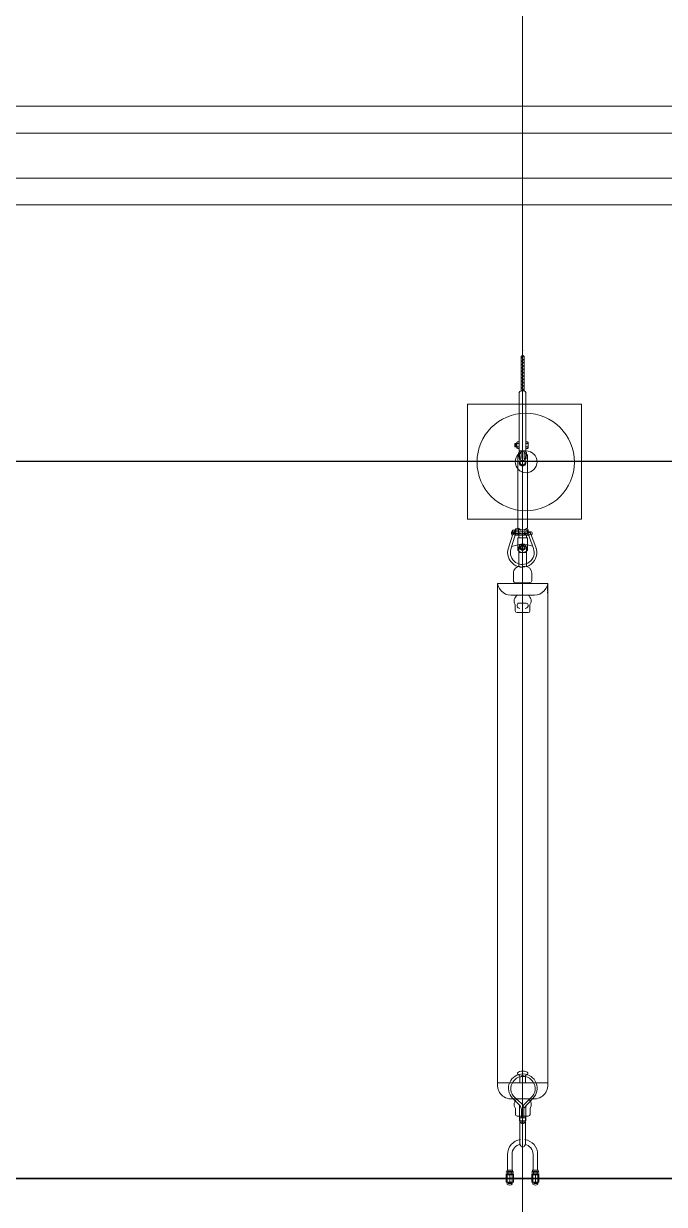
# Model space of a CAD drawing. Header units: millimetres. Extents: x 37084 to 180780, y -153145 to -16322.
# Drawn here: x 70395 to 73971, y -90389 to -83805 of the extents above; entities that cross this region are included whole.
import ezdxf

# ---------------------------------------------------------------- set-up
doc = ezdxf.new("R2010")
doc.units = ezdxf.units.MM
doc.header["$MEASUREMENT"] = 0
for name, color, linetype, lineweight in [('00', 5, 'Continuous', 9), ('1_Phu_kien', 5, 'Continuous', 9), ('POST', 5, 'Continuous', 35)]:
    doc.layers.add(name, color=color, linetype=linetype, lineweight=lineweight)
doc.layers.add('1_Day dan', color=5, linetype='Continuous')
doc.layers.add('Muong cap GD nay', color=3, linetype='Continuous')

# ---------------------------------------------------------------- blocks, each defined once
blk = doc.blocks.new('Chuoi su 220kV 1 day')
at = {"color": 0, "linetype": 'ByBlock', "lineweight": -2, "ltscale": 4500}
for p, q in [((495580, -76256.8), (498366, -76256.3)), ((495580.1, -76537), (495580, -76256.8)), ((495580.1, -76537), (495580, -76256.8)), ((495580, -76537), (495580, -76256.8)), ((495580.1, -76527.6), (495580, -76266.2)), ((495580, -76527.6), (495580, -76266.2)), ((495590.7, -76257.1), (495622.1, -76257.1)), ((495627.9, -76257.1), (495634.5, -76257.1)), ((498366.1, -76536.6), (498366, -76256.3)), ((498366.1, -76536.6), (498366, -76256.3)), ((498852.7, -76310.7), (498852.7, -76341.2)), ((498859.6, -76310.7), (498852.7, -76310.7)), ((498852.7, -76310.7), (498852.7, -76341.2)), ((498859.6, -76310.7), (498852.7, -76310.7)), ((498859.6, -76310.7), (498859.6, -76341.2)), ((498859.6, -76310.7), (498859.6, -76341.2)), ((498860.9, -76306.7), (498860.9, -76344.9)), ((498860.9, -76306.7), (498860.9, -76344.9)), ((498863.9, -76344.8), (498863.9, -76306.6)), ((498863.9, -76344.8), (498863.9, -76306.6)), ((498873.2, -76306.7), (498873.2, -76344.9)), ((498873.2, -76306.7), (498873.2, -76344.9)), ((498876.2, -76344.8), (498876.1, -76306.5)), ((498876.2, -76344.8), (498876.1, -76306.5)), ((498877.7, -76308.7), (498877.7, -76342.8)), ((498877.7, -76308.7), (498877.7, -76342.8)), ((498896.9, -76305.6), (498879.5, -76305.6)), ((498896.9, -76305.6), (498879.5, -76305.6)), ((498879.6, -76312.1), (498879.6, -76312.1)), ((498879.6, -76312.1), (498896.6, -76312.1)), ((498879.6, -76312.1), (498879.6, -76312.1)), ((498879.6, -76312.1), (498896.6, -76312.1)), ((498918, -76305.6), (498900.7, -76305.6)), ((498918, -76305.6), (498900.7, -76305.6)), ((498917.9, -76312.1), (498900.7, -76312.1)), ((498917.9, -76312.1), (498900.7, -76312.1)), ((498917.9, -76312.1), (498929.9, -76312.1)), ((498917.9, -76312.1), (498929.9, -76312.1)), ((498919.9, -76342.8), (498919.8, -76308.7)), ((498919.9, -76342.8), (498919.8, -76308.7)), ((494841.3, -76378.6), (494514.9, -76378.8)), ((494790.8, -76378.7), (494790.8, -76370.1)), ((494790.8, -76378.7), (494790.8, -76370.1)), ((494790.8, -76378.7), (494828, -76378.6)), ((494809.4, -76365.8), (494795.1, -76365.8)), ((494809.4, -76365.8), (494795.1, -76365.8)), ((494809.4, -76365.8), (494795.1, -76365.8)), ((494809.4, -76365.8), (494795.1, -76365.8)), ((494799.5, -76378.7), (494799.5, -76370.1)), ((494799.5, -76378.7), (494799.5, -76370.1)), ((494799.5, -76378.7), (494799.5, -76370.1)), ((494799.5, -76378.7), (494799.5, -76370.1)), ((494809.4, -76365.8), (494823.8, -76365.8)), ((494809.4, -76365.8), (494823.8, -76365.8)), ((494809.4, -76365.8), (494823.8, -76365.8)), ((494809.4, -76365.8), (494823.8, -76365.8)), ((494819.4, -76378.6), (494819.4, -76370.1)), ((494819.4, -76378.6), (494819.4, -76370.1)), ((494819.4, -76378.6), (494819.4, -76370.1)), ((494819.4, -76378.6), (494819.4, -76370.1)), ((494828, -76378.6), (494828, -76370.1)), ((494828, -76378.6), (494828, -76370.1)), ((494828, -76378.6), (494828, -76370.1)), ((494828, -76378.6), (494828, -76370.1)), ((494841.3, -76378.6), (494841.3, -76415.9)), ((494858.2, -76374.4), (494881, -76377.3)), ((495269.8, -76369.8), (494864.7, -76370)), ((495275, -76378.5), (495275, -76373)), ((495281.7, -76378.5), (495281.7, -76385.4)), ((495282.7, -76378.5), (495282.7, -76373.2)), ((495302.1, -76365.2), (495282.8, -76365.2)), ((495302.2, -76378.5), (495302.2, -76373.1)), ((495303.2, -76378.5), (495303.2, -76385.4)), ((495309.9, -76378.5), (495309.9, -76372.9)), ((495327, -76375.7), (495309.9, -76375.7)), ((495327, -76370), (495326.9, -76424.1)), ((495395, -76369.8), (495327, -76370)), ((495381.6, -76375.7), (495486, -76375.6)), ((495407.1, -76375.7), (495407.2, -76418.3)), ((495477.2, -76375.6), (495485.2, -76375.6)), ((495522.3, -76346.1), (495566, -76346.1)), ((495576.1, -76356.7), (495576.2, -76437.2)), ((495645.6, -76346.3), (495645.6, -76447.5)), ((495645.6, -76366.8), (495645.6, -76426.9)), ((495685.3, -76349.9), (495670.2, -76349.9)), ((495685.3, -76349.9), (495700.6, -76355.8)), ((495690.1, -76376.5), (495690.1, -76417.2)), ((495690.1, -76376.9), (495690.1, -76416.8)), ((495700, -76366.6), (495709.3, -76366.6)), ((495700.6, -76355.8), (495732.9, -76355.8)), ((495742.8, -76365.6), (495742.9, -76428)), ((498439.6, -76341.2), (498491.9, -76394.7)), ((498439.6, -76341.2), (498491.9, -76394.7)), ((498453.1, -76340.1), (498506.5, -76389.7)), ((498453.1, -76340.1), (498506.5, -76389.7)), ((498453.9, -76345.8), (498454, -76447)), ((498453.9, -76345.8), (498454, -76447)), ((498493.6, -76349.5), (498478.6, -76349.5)), ((498493.6, -76349.5), (498478.6, -76349.5)), ((498490.8, -76378.8), (498577.8, -76378.7)), ((498490.8, -76378.8), (498577.8, -76378.7)), ((498493.6, -76349.5), (498509, -76355.3)), ((498493.6, -76349.5), (498509, -76355.3)), ((498509, -76355.3), (498541.3, -76355.3)), ((498509, -76355.3), (498541.3, -76355.3)), ((498551.2, -76365.2), (498551.2, -76427.6)), ((498551.2, -76365.2), (498551.2, -76427.6)), ((498577.8, -76378.7), (498577.8, -76414.3)), ((498577.8, -76378.7), (498577.8, -76414.3)), ((498852.7, -76313.2), (498764.5, -76313.2)), ((498852.7, -76313.2), (498764.5, -76313.2)), ((498852.7, -76338.7), (498764.5, -76338.8)), ((498852.7, -76338.7), (498764.5, -76338.8)), ((498859.6, -76341.2), (498852.7, -76341.2)), ((498859.6, -76341.2), (498852.7, -76341.2)), ((498860.9, -76315), (498859.6, -76315)), ((498860.9, -76315), (498859.6, -76315)), ((498860.9, -76336.6), (498859.6, -76336.6)), ((498860.9, -76336.6), (498859.6, -76336.6)), ((498873.2, -76315), (498863.9, -76315)), ((498873.2, -76315), (498863.9, -76315)), ((498873.2, -76336.6), (498863.9, -76336.6)), ((498873.2, -76336.6), (498863.9, -76336.6)), ((498877.7, -76315), (498876.1, -76315)), ((498877.7, -76315), (498876.1, -76315)), ((498877.7, -76336.6), (498876.2, -76336.6)), ((498877.7, -76336.6), (498876.2, -76336.6)), ((498879.5, -76346), (498896.9, -76346)), ((498879.5, -76346), (498896.9, -76346)), ((498879.6, -76339.5), (498879.6, -76339.5)), ((498879.6, -76339.5), (498896.9, -76339.5)), ((498879.6, -76339.5), (498879.6, -76339.5)), ((498879.6, -76339.5), (498896.9, -76339.5)), ((498879.9, -76325.8), (498896.9, -76325.8)), ((498879.9, -76325.8), (498896.9, -76325.8)), ((498894.8, -76346.3), (498881.5, -76346.3)), ((498894.8, -76346.3), (498881.5, -76346.3)), ((498900.7, -76325.8), (498896.9, -76325.8)), ((498900.7, -76325.8), (498896.9, -76325.8)), ((498917.6, -76325.8), (498900.7, -76325.8)), ((498917.6, -76325.8), (498900.7, -76325.8)), ((498900.7, -76346), (498918, -76346)), ((498900.7, -76346), (498918, -76346)), ((498917.9, -76339.5), (498901, -76339.5)), ((498917.9, -76339.5), (498901, -76339.5)), ((498917.9, -76339.5), (498930.1, -76339.5)), ((498917.9, -76339.5), (498930.1, -76339.5)), ((498920.2, -76339.5), (498919.9, -76339.5)), ((498920.2, -76339.5), (498919.9, -76339.5)), ((498922.5, -76316.5), (498922.5, -76334.7)), ((498922.5, -76316.5), (498922.5, -76334.7)), ((498924.7, -76316.5), (498924.7, -76334.7)), ((498924.7, -76316.5), (498924.7, -76334.7)), ((498927, -76316.5), (498927, -76334.7)), ((498927, -76316.5), (498927, -76334.7)), ((494317.8, -76388.1), (494309.8, -76396.1)), ((494507.4, -76388), (494317.7, -76388.1)), ((494507.3, -76405.8), (494317.7, -76405.9)), ((494336.3, -76388.1), (494318.5, -76405.9)), ((494354.8, -76388), (494337, -76405.9)), ((494373.4, -76388), (494355.5, -76405.9)), ((494391.9, -76388), (494374.1, -76405.9)), ((494410.4, -76388), (494392.6, -76405.8)), ((494428.9, -76388), (494411.1, -76405.8)), ((494447.4, -76388), (494429.6, -76405.8)), ((494465.9, -76388), (494448.1, -76405.8)), ((494484.4, -76388), (494466.6, -76405.8)), ((494502.9, -76388), (494485.1, -76405.8)), ((494507.3, -76401.8), (494503.6, -76405.8)), ((494507.3, -76405.8), (494507.3, -76389)), ((494841.3, -76415.9), (494514.9, -76416)), ((494790.9, -76415.9), (494790.9, -76424.5)), ((494790.9, -76415.9), (494790.9, -76424.5)), ((494790.9, -76415.9), (494828, -76415.9)), ((494809.5, -76428.7), (494795.1, -76428.7)), ((494809.5, -76428.7), (494795.1, -76428.7)), ((494809.5, -76428.7), (494795.1, -76428.7)), ((494809.5, -76428.7), (494795.1, -76428.7)), ((494799.5, -76415.9), (494799.5, -76424.5)), ((494799.5, -76415.9), (494799.5, -76424.5)), ((494799.5, -76415.9), (494799.5, -76424.5)), ((494799.5, -76415.9), (494799.5, -76424.5)), ((494799.5, -76440), (494799.5, -76428.7)), ((494819.4, -76440), (494799.5, -76440)), ((494814.6, -76436.6), (494802.9, -76436.6)), ((494814.6, -76434.1), (494803.2, -76434.1)), ((494803.4, -76415.9), (494815.5, -76415.9)), ((494814.3, -76431.6), (494803.6, -76431.6)), ((494809.5, -76428.7), (494823.8, -76428.7)), ((494809.5, -76428.7), (494823.8, -76428.7)), ((494809.5, -76428.7), (494823.8, -76428.7)), ((494809.5, -76428.7), (494823.8, -76428.7)), ((494819.4, -76415.9), (494819.4, -76424.5)), ((494819.4, -76415.9), (494819.4, -76424.5)), ((494819.4, -76415.9), (494819.4, -76424.5)), ((494819.4, -76440), (494819.4, -76428.7)), ((494828, -76415.9), (494828, -76424.5)), ((494828, -76415.9), (494828, -76424.5)), ((494828, -76415.9), (494828, -76424.5)), ((494828, -76415.9), (494828, -76424.5)), ((494863.1, -76388.6), (494841.3, -76388.6)), ((494863.1, -76405.9), (494841.3, -76405.9)), ((494881.2, -76388.6), (494854.5, -76388.6)), ((494881.2, -76405.9), (494854.5, -76405.9)), ((494858.7, -76419.8), (494881.5, -76416.4)), ((494858.9, -76379.8), (494881, -76381.7)), ((494859.3, -76414.5), (494881.3, -76412)), ((495269.8, -76424.3), (494864.8, -76424.5)), ((494891.7, -76397.2), (494902.4, -76382.2)), ((494902.4, -76412.2), (494891.7, -76397.2)), ((494892.8, -76397.2), (494902.9, -76383.1)), ((494902.9, -76411.4), (494892.8, -76397.2)), ((494912.8, -76382.2), (494902.4, -76382.2)), ((494912.9, -76412.2), (494902.4, -76412.2)), ((494912.4, -76383.1), (494902.9, -76383.1)), ((494912.4, -76411.3), (494902.9, -76411.4)), ((494922.5, -76397.2), (494912.4, -76383.1)), ((494912.4, -76411.3), (494922.5, -76397.2)), ((494923.6, -76397.2), (494912.8, -76382.2)), ((494912.9, -76412.2), (494923.6, -76397.2)), ((495275, -76419.5), (495275, -76415.6)), ((495309.9, -76419.5), (495275, -76419.5)), ((495275, -76421.4), (495275, -76434.6)), ((495282.7, -76439.6), (495276.6, -76435.8)), ((495281.8, -76406), (495281.7, -76388.1)), ((495281.8, -76415.6), (495281.8, -76408.7)), ((495282.7, -76385.4), (495282.7, -76388.1)), ((495282.7, -76395), (495282.7, -76399.1)), ((495282.7, -76406), (495282.7, -76408.7)), ((495282.7, -76434.6), (495282.7, -76421.4)), ((495302.2, -76439.6), (495282.7, -76439.6)), ((495282.7, -76454.1), (495282.7, -76439.6)), ((495283.7, -76454.1), (495283.7, -76439.6)), ((495301.3, -76454.1), (495301.2, -76439.6)), ((495302.2, -76388.1), (495302.2, -76385.4)), ((495302.2, -76399.1), (495302.2, -76395)), ((495302.2, -76408.7), (495302.2, -76405.9)), ((495302.2, -76434.6), (495302.2, -76421.4)), ((495302.2, -76439.6), (495308.3, -76435.7)), ((495302.2, -76454.1), (495302.2, -76439.6)), ((495303.2, -76395), (495303.2, -76388.1)), ((495303.2, -76405.9), (495303.2, -76399.1)), ((495303.2, -76415.5), (495303.2, -76408.7)), ((495309.9, -76419.5), (495309.9, -76415.5)), ((495326.9, -76418.5), (495309.9, -76418.5)), ((495309.9, -76421.4), (495309.9, -76434.6)), ((495395, -76424.2), (495326.9, -76424.1)), ((495376.3, -76382), (495365.6, -76397)), ((495365.6, -76397), (495376.3, -76412)), ((495376.7, -76382.9), (495366.6, -76397)), ((495366.6, -76397), (495376.8, -76411.1)), ((495386.7, -76382), (495376.3, -76382)), ((495386.7, -76412), (495376.3, -76412)), ((495386.3, -76382.9), (495376.7, -76382.9)), ((495386.3, -76411.1), (495376.8, -76411.1)), ((495381.7, -76418.3), (495486, -76418.3)), ((495386.3, -76382.9), (495396.4, -76397)), ((495396.4, -76397), (495386.3, -76411.1)), ((495386.7, -76382), (495397.5, -76397)), ((495397.5, -76397), (495386.7, -76412)), ((495485.2, -76383.2), (495485.3, -76397)), ((495485.2, -76383.2), (495485.3, -76397)), ((495685.3, -76443.8), (495670.3, -76443.8)), ((495685.3, -76443.8), (495700.6, -76437.9)), ((495700, -76427.1), (495709.4, -76427.1)), ((495700.6, -76437.9), (495733, -76437.9)), ((498366.1, -76411.9), (498323.9, -76412)), ((498366.1, -76411.9), (498323.9, -76412)), ((498366, -76381.6), (498324.1, -76381.6)), ((498366, -76381.6), (498324.1, -76381.6)), ((498439.6, -76448.3), (498484.1, -76398.8)), ((498439.6, -76448.3), (498484.1, -76398.8)), ((498451, -76453.2), (498492.6, -76410.3)), ((498451, -76453.2), (498492.6, -76410.3)), ((498493.6, -76443.4), (498478.6, -76443.4)), ((498493.6, -76443.4), (498478.6, -76443.4)), ((498490.8, -76414.3), (498577.8, -76414.3)), ((498490.8, -76414.3), (498577.8, -76414.3)), ((498493.6, -76443.4), (498509, -76437.5)), ((498493.6, -76443.4), (498509, -76437.5)), ((498509, -76437.5), (498541.3, -76437.5)), ((498509, -76437.5), (498541.3, -76437.5)), ((498531.8, -76390.1), (498560.5, -76390.1)), ((498531.8, -76390.1), (498560.5, -76390.1)), ((498531.8, -76402.7), (498560.5, -76402.7)), ((498531.8, -76402.7), (498560.5, -76402.7)), ((498705.6, -76381.6), (498551.2, -76381.6)), ((498705.6, -76381.6), (498551.2, -76381.6)), ((498705.8, -76411.9), (498551.2, -76411.9)), ((498705.8, -76411.9), (498551.2, -76411.9)), ((498560.5, -76381.6), (498560.5, -76411.9)), ((498560.5, -76381.6), (498560.5, -76411.9)), ((498585.1, -76411.9), (498585.1, -76381.6)), ((498585.1, -76411.9), (498585.1, -76381.6)), ((495302.2, -76454.1), (495282.7, -76454.1)), ((495292.5, -76456.2), (495282.7, -76454.1)), ((495302.2, -76454.1), (495292.5, -76456.2)), ((495522.4, -76447.8), (495566, -76447.8)), ((495522.4, -76447.8), (495566, -76447.8)), ((498852.7, -76455.8), (498764.5, -76455.8)), ((498852.7, -76455.8), (498764.5, -76455.8)), ((498852.7, -76481.4), (498764.5, -76481.4)), ((498852.7, -76481.4), (498764.5, -76481.4)), ((498852.7, -76453.4), (498852.7, -76483.9)), ((498859.6, -76453.4), (498852.7, -76453.4)), ((498852.7, -76453.4), (498852.7, -76483.9)), ((498859.6, -76453.4), (498852.7, -76453.4)), ((498859.6, -76483.9), (498852.7, -76483.9)), ((498859.6, -76483.9), (498852.7, -76483.9)), ((498859.6, -76453.4), (498859.6, -76483.9)), ((498859.6, -76453.4), (498859.6, -76483.9)), ((498861, -76457.8), (498859.6, -76457.8)), ((498861, -76457.8), (498859.6, -76457.8)), ((498861, -76479.4), (498859.6, -76479.4)), ((498861, -76479.4), (498859.6, -76479.4)), ((498861, -76449.5), (498861, -76487.7)), ((498861, -76449.5), (498861, -76487.7)), ((498863.9, -76487.6), (498863.9, -76449.4)), ((498863.9, -76487.6), (498863.9, -76449.4)), ((498873.2, -76457.8), (498863.9, -76457.8)), ((498873.2, -76457.8), (498863.9, -76457.8)), ((498873.2, -76479.4), (498863.9, -76479.4)), ((498873.2, -76479.4), (498863.9, -76479.4)), ((498873.2, -76449.5), (498873.2, -76487.7)), ((498873.2, -76449.5), (498873.2, -76487.7)), ((498876.2, -76487.6), (498876.2, -76449.4)), ((498876.2, -76487.6), (498876.2, -76449.4)), ((498877.8, -76457.8), (498876.2, -76457.8)), ((498877.8, -76457.8), (498876.2, -76457.8)), ((498877.8, -76479.4), (498876.2, -76479.4)), ((498877.8, -76479.4), (498876.2, -76479.4)), ((498877.7, -76451.6), (498877.8, -76485.7)), ((498877.7, -76451.6), (498877.8, -76485.7)), ((498896.9, -76448.4), (498879.6, -76448.4)), ((498896.9, -76448.4), (498879.6, -76448.4)), ((498879.6, -76488.8), (498897, -76488.8)), ((498879.6, -76488.8), (498897, -76488.8)), ((498879.7, -76454.9), (498879.7, -76454.9)), ((498879.7, -76454.9), (498896.6, -76454.9)), ((498879.7, -76454.9), (498879.7, -76454.9)), ((498879.7, -76454.9), (498896.6, -76454.9)), ((498879.7, -76482.3), (498879.7, -76482.3)), ((498879.7, -76482.3), (498897, -76482.3)), ((498879.7, -76482.3), (498879.7, -76482.3)), ((498879.7, -76482.3), (498897, -76482.3)), ((498880, -76468.6), (498896.9, -76468.6)), ((498880, -76468.6), (498896.9, -76468.6)), ((498918.1, -76448.4), (498900.7, -76448.4)), ((498918.1, -76448.4), (498900.7, -76448.4)), ((498918, -76454.9), (498900.7, -76454.9)), ((498918, -76454.9), (498900.7, -76454.9)), ((498917.7, -76468.6), (498900.7, -76468.6)), ((498917.7, -76468.6), (498900.7, -76468.6)), ((498900.7, -76488.8), (498918.1, -76488.8)), ((498900.7, -76488.8), (498918.1, -76488.8)), ((498918, -76482.3), (498901, -76482.3)), ((498918, -76482.3), (498901, -76482.3)), ((498918, -76454.9), (498929.9, -76454.9)), ((498918, -76454.9), (498929.9, -76454.9)), ((498918, -76482.3), (498930.2, -76482.3)), ((498918, -76482.3), (498930.2, -76482.3)), ((498919.9, -76485.7), (498919.9, -76451.6)), ((498919.9, -76485.7), (498919.9, -76451.6)), ((498920.2, -76482.3), (498919.9, -76482.3)), ((498920.2, -76482.3), (498919.9, -76482.3)), ((498922.5, -76459.3), (498922.5, -76477.5)), ((498922.5, -76459.3), (498922.5, -76477.5)), ((498924.7, -76459.3), (498924.7, -76477.5)), ((498924.7, -76459.3), (498924.7, -76477.5)), ((498927, -76459.3), (498927, -76477.5)), ((498927, -76459.3), (498927, -76477.5)), ((495580, -76537), (498366.1, -76536.6))]:
    blk.add_line(p, q, dxfattribs=at)
at = {"color": 0, "linetype": 'ByBlock', "lineweight": 20, "ltscale": 4500}
for p, q in [((495293.5, -76349.6), (495293.5, -76401.3)), ((495306.4, -76344.2), (495298.9, -76344.2)), ((495378.8, -76323.2), (495300.1, -76353.7)), ((495302.7, -76393.8), (495302.7, -76374.5)), ((495385.6, -76336.5), (495304.7, -76365.9)), ((495311.8, -76363.3), (495311.8, -76401.3)), ((495293.5, -76453.1), (495293.5, -76401.3)), ((495294.5, -76384), (495311.3, -76384)), ((495300.6, -76380.4), (495298.5, -76384)), ((495298.5, -76384), (495300.6, -76387.6)), ((495300.6, -76422.2), (495298.5, -76418.7)), ((495300.6, -76380.4), (495304.7, -76380.4)), ((495300.6, -76422.2), (495304.7, -76422.2)), ((495302.7, -76408.8), (495302.7, -76428.2)), ((495389.2, -76462.1), (495304.4, -76436.6)), ((495306.8, -76384), (495304.7, -76380.4)), ((495304.7, -76387.6), (495306.8, -76384)), ((495306.8, -76418.7), (495304.7, -76422.2)), ((495311.9, -76438.9), (495311.8, -76401.3)), ((495306.4, -76458.5), (495299, -76458.5)), ((495382.7, -76476.3), (495300.4, -76449))]:
    blk.add_line(p, q, dxfattribs=at)
for centre, radius in [((495302.5, -76442.8), 6.51), ((495302.7, -76384), 3.57), ((495302.7, -76418.7), 3.57)]:
    blk.add_circle(centre, radius, dxfattribs=at)
at = {"color": 0, "linetype": 'ByBlock', "lineweight": -2, "ltscale": 4500}
for centre, radius in [((495381.7, -76397), 9.1), ((498898.8, -76397.2), 4.08), ((498898.8, -76397.2), 4.08)]:
    blk.add_circle(centre, radius, dxfattribs=at)
for centre, radius, start, end in [((495568.6, -76333.9), 78, 350.84079, 81.59482), ((498377.1, -76333.4), 77.9, 350.79923, 98.14486), ((498377.1, -76333.4), 77.9, 350.79923, 98.14486), ((498862.4, -76307), 1.54, 17.82509, 167.18965), ((498862.4, -76307), 1.54, 17.82509, 167.18965), ((498874.7, -76307), 1.54, 17.82509, 167.18965), ((498874.7, -76307), 1.54, 17.82509, 167.18965), ((498881.5, -76308.8), 3.76, 121.12632, 240.67135), ((498881.5, -76308.8), 3.76, 121.12632, 240.67135), ((498890.1, -76318.7), 12.4, 147.66171, 214.88869), ((498890.1, -76318.7), 12.4, 147.66171, 214.88869), ((498893.7, -76308.8), 4.57, 314.65933, 45.36), ((498893.7, -76308.8), 4.57, 314.65933, 45.36), ((498880.3, -76318.9), 18, 337.59435, 22.42499), ((498880.3, -76318.9), 18, 337.59435, 22.42499), ((498903.9, -76308.8), 4.57, 134.65933, 225.36), ((498903.9, -76308.8), 4.57, 134.65933, 225.36), ((498917.3, -76318.9), 18, 157.59435, 202.42499), ((498917.3, -76318.9), 18, 157.59435, 202.42499), ((498907.5, -76318.7), 12.4, 325.13064, 32.35762), ((498907.5, -76318.7), 12.4, 325.13064, 32.35762), ((498916.1, -76308.8), 3.76, 299.34798, 58.89301), ((498916.1, -76308.8), 3.76, 299.34798, 58.89301), ((498915.1, -76325.9), 20.3, 317.9162, 42.97764), ((498915.1, -76325.9), 20.3, 317.9162, 42.97764), ((494518.5, -76389.4), 11.2, 108.96916, 178.24568), ((494795.1, -76370.1), 4.24, 90.02692, 180.02692), ((494795.1, -76370.1), 4.24, 90.02692, 180.02692), ((494795.1, -76370.1), 4.24, 90.02692, 180.02692), ((494795.1, -76370.1), 4.24, 90.02692, 180.02692), ((494795.3, -76370.1), 4.24, 0.02692, 90.02692), ((494803.7, -76370.1), 4.24, 90.02692, 180.02692), ((494803.7, -76370.1), 4.24, 90.02692, 180.02692), ((494803.7, -76370.1), 4.24, 90.02692, 180.02692), ((494803.7, -76370.1), 4.24, 90.02692, 180.02692), ((494815.1, -76370.1), 4.24, 0.02692, 90.02692), ((494815.1, -76370.1), 4.24, 0.02692, 90.02692), ((494815.1, -76370.1), 4.24, 0.02692, 90.02692), ((494815.1, -76370.1), 4.24, 0.02692, 90.02692), ((494823.6, -76370.1), 4.24, 90.02692, 180.02692), ((494823.8, -76370.1), 4.24, 0.02692, 90.02692), ((494823.8, -76370.1), 4.24, 0.02692, 90.02692), ((494823.8, -76370.1), 4.24, 0.02692, 90.02692), ((494823.8, -76370.1), 4.24, 0.02692, 90.02692), ((494863.2, -76400.3), 27.7, 119.35569, 141.99742), ((494856.4, -76388.3), 14, 82.90465, 119.35569), ((494889.8, -76397.2), 37, 132.6154, 166.51122), ((494878.5, -76389.8), 12.8, 17.05586, 78.71509), ((494907.6, -76397.2), 18.6, 0.02692, 125.24493), ((495244.8, -76397.1), 37, 312.6154, 47.43845), ((495282.8, -76373), 7.79, 90.02692, 180.02692), ((495292.5, -76382.6), 13.6, 44.26957, 135.78427), ((495302.1, -76373), 7.79, 0.02692, 90.02692), ((495381.7, -76397), 21.3, 90.02692, 270.02692), ((495370.4, -76397), 36.8, 312.51108, 47.54277), ((495522.3, -76383.2), 37.1, 90.02692, 180.02692), ((495561.6, -76360.5), 15.1, 14.63395, 73.05871), ((495680, -76390.6), 41.9, 103.53703, 145.32201), ((495700, -76376.5), 9.89, 90.02692, 180.02692), ((495701.1, -76383.4), 18.8, 4.30755, 63.94421), ((495732.9, -76365.6), 9.89, 0.02692, 90.02692), ((498395.4, -76395.6), 80, 43.8776, 313.9667), ((498395.4, -76395.6), 80, 43.8776, 313.9667), ((498397.7, -76394.8), 68, 51.94261, 308.07672), ((498397.7, -76394.8), 68, 51.94261, 308.07672), ((498488.4, -76390.2), 41.9, 103.51977, 145.30476), ((498488.4, -76390.2), 41.9, 103.51977, 145.30476), ((498541.3, -76365.2), 9.89, 0.00967, 90.00967), ((498541.3, -76365.2), 9.89, 0.00967, 90.00967), ((498764.1, -76396.2), 83.1, 89.73914, 171.63901), ((498764.1, -76396.2), 83.1, 89.73914, 171.63901), ((498763.9, -76395.6), 56.9, 89.4115, 168.38585), ((498763.9, -76395.6), 56.9, 89.4115, 168.38585), ((498862.4, -76344.6), 1.5, 192.01111, 353.00363), ((498862.4, -76344.6), 1.5, 192.01111, 353.00363), ((498874.7, -76344.6), 1.5, 192.01111, 353.00363), ((498874.7, -76344.6), 1.5, 192.01111, 353.00363), ((498890.1, -76332.9), 12.4, 145.13064, 212.35762), ((498890.1, -76332.9), 12.4, 145.13064, 212.35762), ((498881.5, -76342.8), 3.76, 119.34798, 238.89301), ((498881.5, -76342.8), 3.76, 119.34798, 238.89301), ((498880.3, -76332.6), 18, 337.59435, 22.42499), ((498880.3, -76332.6), 18, 337.59435, 22.42499), ((498893.7, -76342.7), 4.57, 314.65933, 45.36), ((498893.7, -76342.7), 4.57, 314.65933, 45.36), ((498917.3, -76332.6), 18, 157.59435, 202.42499), ((498917.3, -76332.6), 18, 157.59435, 202.42499), ((498903.9, -76342.7), 4.57, 134.65933, 225.36), ((498903.9, -76342.7), 4.57, 134.65933, 225.36), ((498907.5, -76332.9), 12.4, 327.66171, 34.88869), ((498907.5, -76332.9), 12.4, 327.66171, 34.88869), ((498916.1, -76342.8), 3.76, 301.12632, 60.67135), ((498916.1, -76342.8), 3.76, 301.12632, 60.67135), ((494318.7, -76397), 8.97, 83.23732, 276.81652), ((494518.5, -76405.4), 11.2, 181.80816, 251.08469), ((494795.1, -76424.5), 4.24, 180.02692, 270.02692), ((494795.1, -76424.5), 4.24, 180.02692, 270.02692), ((494795.1, -76424.5), 4.24, 180.02692, 270.02692), ((494795.1, -76424.5), 4.24, 180.02692, 270.02692), ((494795.3, -76424.5), 4.24, 270.02692, 0.02692), ((494795.3, -76424.5), 4.24, 270.02692, 0.02692), ((494795.3, -76424.5), 4.24, 270.02692, 0.02692), ((494795.3, -76424.5), 4.24, 270.02692, 0.02692), ((494803.8, -76424.5), 4.24, 180.02692, 270.02692), ((494803.8, -76424.5), 4.24, 180.02692, 270.02692), ((494803.8, -76424.5), 4.24, 180.02692, 270.02692), ((494803.8, -76424.5), 4.24, 180.02692, 270.02692), ((494815.1, -76424.5), 4.24, 270.02692, 0.02692), ((494815.1, -76424.5), 4.24, 270.02692, 0.02692), ((494815.1, -76424.5), 4.24, 270.02692, 0.02692), ((494815.1, -76424.5), 4.24, 270.02692, 0.02692), ((494823.6, -76424.5), 4.24, 180.02692, 270.02692), ((494823.8, -76424.5), 4.24, 270.02692, 0.02692), ((494823.8, -76424.5), 4.24, 270.02692, 0.02692), ((494823.8, -76424.5), 4.24, 270.02692, 0.02692), ((494823.8, -76424.5), 4.24, 270.02692, 0.02692), ((494863.1, -76393.9), 27.7, 218.31709, 242.08464), ((494860.8, -76392.7), 13, 98.17951, 161.92731), ((494860.9, -76401.6), 13, 199.44522, 263.26083), ((494856.7, -76406), 14, 242.08464, 278.53568), ((494889.8, -76397.2), 37, 193.54263, 227.43845), ((494877.4, -76394.7), 13.5, 34.9458, 74.56824), ((494878.9, -76361.1), 27.6, 274.8731, 310.81077), ((494878.9, -76433.3), 27.6, 49.24307, 85.18075), ((494877.7, -76399), 13.5, 285.4856, 321.31025), ((494878.8, -76403.9), 12.8, 281.33875, 339.1225), ((494907.6, -76397.2), 18.6, 234.80892, 0.02692), ((495522.4, -76410.7), 37.1, 180.02692, 270.02692), ((495566.4, -76437.9), 9.82, 267.7661, 4.64893), ((495682.5, -76399.5), 45.9, 216.65061, 254.59804), ((495700, -76417.2), 9.89, 180.02692, 270.02692), ((495701.1, -76410.3), 18.8, 296.14519, 353.71641), ((495733, -76428), 9.89, 270.02692, 0.02692), ((498490.8, -76399.1), 45.9, 216.63335, 254.58078), ((498490.8, -76399.1), 45.9, 216.63335, 254.58078), ((498521.9, -76470.2), 80.8, 82.96052, 117.84139), ((498521.9, -76470.2), 80.8, 82.96052, 117.84139), ((498524.1, -76468.4), 66.1, 83.32461, 118.45731), ((498524.1, -76468.4), 66.1, 83.32461, 118.45731), ((498541.3, -76427.6), 9.89, 270.00967, 0.00967), ((498541.3, -76427.6), 9.89, 270.00967, 0.00967), ((498573.8, -76396.7), 18.9, 306.74536, 53.26988), ((498573.8, -76396.7), 18.9, 306.74536, 53.26988), ((498764.1, -76398.4), 83.1, 187.64866, 270.2802), ((498764.1, -76398.4), 83.1, 187.64866, 270.2802), ((498706.6, -76396.7), 15.2, 266.68157, 93.86868), ((498706.6, -76396.7), 15.2, 266.68157, 93.86868), ((498763.9, -76399), 56.8, 190.54609, 270.61413), ((498763.9, -76399), 56.8, 190.54609, 270.61413), ((495568.7, -76459.9), 78, 278.45902, 9.21306), ((498377.1, -76459.5), 77.9, 261.87448, 9.2201), ((498377.1, -76459.5), 77.9, 261.87448, 9.2201), ((498862.5, -76449.9), 1.54, 17.82509, 167.18965), ((498862.5, -76449.9), 1.54, 17.82509, 167.18965), ((498862.4, -76487.4), 1.5, 192.01111, 353.00363), ((498862.4, -76487.4), 1.5, 192.01111, 353.00363), ((498874.7, -76449.8), 1.54, 17.82509, 167.18965), ((498874.7, -76449.8), 1.54, 17.82509, 167.18965), ((498874.7, -76487.4), 1.5, 192.01111, 353.00363), ((498874.7, -76487.4), 1.5, 192.01111, 353.00363), ((498881.5, -76451.6), 3.76, 121.12632, 240.67135), ((498881.5, -76451.6), 3.76, 121.12632, 240.67135), ((498890.1, -76461.5), 12.4, 147.66171, 214.88869), ((498890.1, -76461.5), 12.4, 147.66171, 214.88869), ((498890.1, -76475.7), 12.4, 145.13064, 212.35762), ((498890.1, -76475.7), 12.4, 145.13064, 212.35762), ((498881.5, -76485.6), 3.76, 119.34798, 238.89301), ((498881.5, -76485.6), 3.76, 119.34798, 238.89301), ((498893.7, -76451.7), 4.57, 314.65933, 45.36), ((498893.7, -76451.7), 4.57, 314.65933, 45.36), ((498880.3, -76461.8), 18, 337.59435, 22.42499), ((498880.3, -76461.8), 18, 337.59435, 22.42499), ((498880.3, -76475.5), 18, 337.59435, 22.42499), ((498880.3, -76475.5), 18, 337.59435, 22.42499), ((498893.7, -76485.6), 4.57, 314.65933, 45.36), ((498893.7, -76485.6), 4.57, 314.65933, 45.36), ((498903.9, -76451.7), 4.57, 134.65933, 225.36), ((498903.9, -76451.7), 4.57, 134.65933, 225.36), ((498917.3, -76461.8), 18, 157.59435, 202.42499), ((498917.3, -76461.8), 18, 157.59435, 202.42499), ((498917.3, -76475.5), 18, 157.59435, 202.42499), ((498917.3, -76475.5), 18, 157.59435, 202.42499), ((498903.9, -76485.6), 4.57, 134.65933, 225.36), ((498903.9, -76485.6), 4.57, 134.65933, 225.36), ((498907.5, -76461.5), 12.4, 325.13064, 32.35762), ((498907.5, -76461.5), 12.4, 325.13064, 32.35762), ((498907.5, -76475.7), 12.4, 327.66171, 34.88869), ((498907.5, -76475.7), 12.4, 327.66171, 34.88869), ((498916.1, -76451.6), 3.76, 299.34798, 58.89301), ((498916.1, -76451.6), 3.76, 299.34798, 58.89301), ((498916.1, -76485.6), 3.76, 301.12632, 60.67135), ((498916.1, -76485.6), 3.76, 301.12632, 60.67135), ((498915.1, -76468.7), 20.3, 317.9162, 42.97764), ((498915.1, -76468.7), 20.3, 317.9162, 42.97764)]:
    blk.add_arc(centre, radius, start, end, dxfattribs=at)
at = {"color": 0, "linetype": 'ByBlock', "lineweight": 20, "ltscale": 4500}
for centre, radius, start, end in [((495298.9, -76349.6), 5.43, 90.02692, 180.02692), ((495302.4, -76359.8), 6.51, 111.20477, 289.99445), ((495302.4, -76359.8), 6.51, 289.99445, 111.20477), ((495306.4, -76349.6), 5.43, 0.02692, 90.02692), ((495522.7, -76397), 159.5, 159.39102, 202.43143), ((495408.3, -76399), 81.4, 251.67219, 111.20477), ((495408.3, -76398.7), 66.2, 253.28681, 109.99445), ((495298.9, -76453.1), 5.43, 180.02692, 270.02692), ((495306.4, -76453.1), 5.43, 270.02692, 0.02692)]:
    blk.add_arc(centre, radius, start, end, dxfattribs=at)
at = {"color": 0, "linetype": 'ByBlock', "lineweight": -2, "ltscale": 4500, "extrusion": (0, 0, -1)}
for start_param, end_param in [(2.126074, 7.324835), (2.126074, 7.324835), (1.271587, 1.869429), (1.271587, 1.869429)]:
    blk.add_ellipse((498312.6, -76396.5), major_axis=(0, 29.4), ratio=0.454324, start_param=start_param, end_param=end_param, dxfattribs=at)
at = {"color": 0, "linetype": 'ByBlock', "lineweight": -2, "ltscale": 4500}
for points in [[(495282.7, -76421.4), (495281.4, -76420.5), (495278.9, -76418.5), (495276.3, -76420.5), (495275, -76421.4)], [(495282.7, -76434.6), (495281.5, -76435.6), (495278.9, -76437.5), (495276.3, -76435.6), (495275, -76434.6)], [(495302.2, -76421.4), (495299, -76420.5), (495292.5, -76418.5), (495286, -76420.5), (495282.7, -76421.4)], [(495302.2, -76434.6), (495299, -76435.6), (495292.5, -76437.5), (495286, -76435.6), (495282.7, -76434.6)], [(495309.9, -76421.4), (495308.6, -76420.4), (495306.1, -76418.5), (495303.5, -76420.5), (495302.2, -76421.4)], [(495309.9, -76434.6), (495308.6, -76435.6), (495306.1, -76437.5), (495303.5, -76435.6), (495302.2, -76434.6)]]:
    blk.add_open_spline(points, degree=3, dxfattribs=at)
blk.add_point((494283.1, -76397.5), dxfattribs=at)
blk = doc.blocks.new('PI 220kV')
at = {"color": 0, "linetype": 'ByBlock', "lineweight": -2, "ltscale": 4500}
for p, q in [((479549.7, 23592.5), (479550.3, 23593.1)), ((479549.7, 23592.5), (479549.7, 22958.8)), ((479550.3, 23593.1), (480191.1, 23593.1)), ((480191.1, 23593.1), (480191.7, 23592.5)), ((480191.7, 23592.5), (480191.7, 22958.8)), ((479549.7, 22958.8), (479550.3, 22958.1)), ((479550.3, 22958.1), (480191.1, 22958.1)), ((480191.1, 22958.1), (480191.7, 22958.8))]:
    blk.add_line(p, q, dxfattribs=at)
for centre, radius in [((479872.8, 23282.4), 271.8), ((479871.2, 23284.6), 61.1)]:
    blk.add_circle(centre, radius, dxfattribs=at)
blk = doc.blocks.new('LT220')
at = {"layer": '1_Day dan', "color": 0, "linetype": 'ByBlock', "lineweight": -2, "ltscale": 4500}
blk.add_line((484931.4, 49096), (484931.6, -12360.9), dxfattribs=at)
at = {"layer": '1_Day dan', "color": 0, "linetype": 'ByBlock', "lineweight": -2}
blk.add_line((484931.4, 19116.8), (484931.4, 22970.6), dxfattribs=at)
at = {"color": 0, "linetype": 'ByBlock', "lineweight": -2, "rotation": 270}
blk.add_blockref('PI 220kV', (461666.6, 498926.3), dxfattribs=at)
at = {"layer": '1_Phu_kien', "color": 0, "linetype": 'ByBlock', "lineweight": -2, "rotation": 270}
blk.add_blockref('Chuoi su 220kV 1 day', (561328.6, 513957.1), dxfattribs=at)
blk = doc.blocks.new('X220 NC')
at = {"color": 0, "linetype": 'ByBlock', "lineweight": -2, "ltscale": 4500}
blk.add_line((3752640.3, -153418.2), (3752640.3, -137418.2), dxfattribs=at)

msp = doc.modelspace()

# ---------------------------------------------------------------- linework, layer by layer
at = {"layer": '1_Day dan'}
msp.add_line((52474, -86244.6, 0), (93892.5, -86245.2, 0), dxfattribs=at)
at = {"layer": 'Muong cap GD nay', "lineweight": 15}
for p, q in [((63692.9, -84266.1, 0), (77183.6, -84266.1, 0)), ((63630.8, -84416.1, 0), (77033.6, -84416.1, 0)), ((77033.6, -84666.1, 0), (63630.8, -84666.1, 0)), ((77183.6, -84816.1, 0), (63692.9, -84816.1, 0))]:
    msp.add_line(p, q, dxfattribs=at)

# ---------------------------------------------------------------- block references
at = {"layer": '00', "lineweight": 20, "ltscale": 4500}
msp.add_blockref('LT220', (-411751.6, -105303.5, 0), dxfattribs=at)
at = {"layer": 'POST', "xscale": -1, "rotation": 270}
msp.add_blockref('X220 NC', (218602.1, -3842884.9, 0), dxfattribs=at)

doc.saveas('drawing.dxf')
